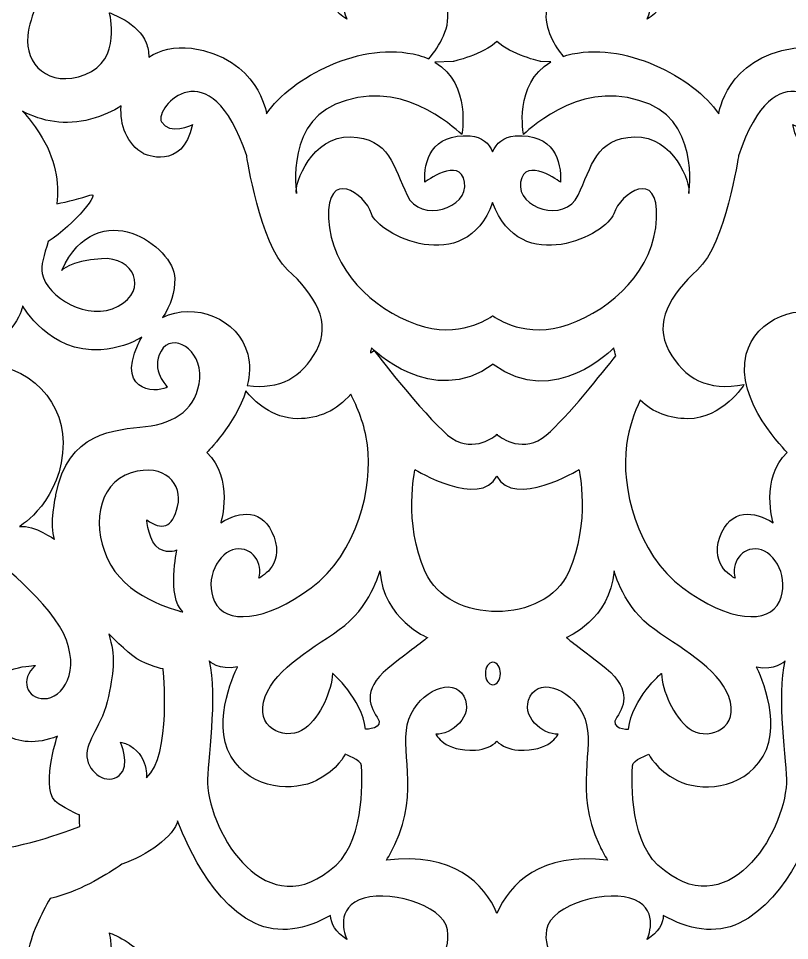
# Model space of a CAD drawing. Header units: centimetres. Extents: x -21.96 to -17.18, y -0.78 to 9.
# Drawn here: x -20.558 to -19.08, y 0.516 to 2.283 of the extents above; entities that cross this region are included whole.
import ezdxf

# ---------------------------------------------------------------- set-up
doc = ezdxf.new("R2010")
doc.units = ezdxf.units.CM
doc.header["$MEASUREMENT"] = 0
doc.layers.add('layer 1', color=7, linetype='Continuous')

msp = doc.modelspace()

# ---------------------------------------------------------------- linework, layer by layer
at = {"layer": 'layer 1', "color": 250}
for points, knots in [([(-21.95627, 9.00077), (-21.95627, 9.00077), (-17.17957, 9.00077), (-17.17957, 9.00077), (-17.17957, 9.00077), (-17.17957, 9.00077), (-17.17957, -0.7761), (-17.17957, -0.7761), (-17.17957, -0.7761), (-17.17957, -0.7761), (-21.95627, -0.7761), (-21.95627, -0.7761), (-21.95627, -0.7761), (-21.95627, -0.7761), (-21.95627, 9.00077), (-21.95627, 9.00077)], [0, 0, 0, 0, 0.2, 0.2, 0.2, 0.2, 0.4, 0.4, 0.4, 0.4, 0.6, 0.6, 0.6, 0.6, 1, 1, 1, 1]), ([(-20.30816, 2.20883), (-20.30842, 2.21919), (-20.31035, 2.22864), (-20.31326, 2.23647), (-20.31326, 2.23647), (-20.32749, 2.27484), (-20.38381, 2.29412), (-20.38381, 2.29412), (-20.38381, 2.29412), (-20.38381, 2.29412), (-20.35865, 2.20331), (-20.43015, 2.1759), (-20.43015, 2.1759), (-20.50163, 2.14847), (-20.54586, 2.19695), (-20.54043, 2.24971), (-20.54043, 2.24971), (-20.53631, 2.28966), (-20.5129, 2.33271), (-20.49764, 2.36002), (-20.49764, 2.36002), (-20.49383, 2.36096), (-20.49006, 2.36194), (-20.48634, 2.36296), (-20.48634, 2.36296), (-20.4347, 2.37721), (-20.38675, 2.4071), (-20.35997, 2.4259), (-20.35997, 2.4259), (-20.31301, 2.44104), (-20.25841, 2.48053), (-20.25309, 2.50926), (-20.25309, 2.50926), (-20.25309, 2.50926), (-20.20155, 2.35859), (-20.1052, 2.31284), (-20.1052, 2.31284), (-20.05912, 2.29093), (-20.00691, 2.30047), (-19.95955, 2.32784), (-19.95955, 2.32784), (-19.95908, 2.31151), (-19.95053, 2.29547), (-19.92849, 2.28172), (-19.92849, 2.28172), (-19.92849, 2.28172), (-19.95394, 2.33588), (-19.90517, 2.35755), (-19.90517, 2.35755), (-19.85638, 2.37921), (-19.74395, 2.35032), (-19.73546, 2.29978), (-19.73546, 2.29978), (-19.72887, 2.26044), (-19.75824, 2.22111), (-19.77159, 2.2056), (-19.77159, 2.2056), (-19.77764, 2.20833), (-19.78422, 2.21071), (-19.7914, 2.21268), (-19.7914, 2.21268), (-19.89945, 2.24228), (-20.03497, 2.1706), (-20.08259, 2.10043), (-20.08259, 2.10043), (-20.08259, 2.10043), (-20.09725, 2.20796), (-20.22663, 2.22602), (-20.22663, 2.22602), (-20.25921, 2.23056), (-20.28667, 2.2232), (-20.30816, 2.20883)], [0, 0, 0, 0, 0.0526316, 0.0526316, 0.0526316, 0.0526316, 0.1052632, 0.1052632, 0.1052632, 0.1052632, 0.1578947, 0.1578947, 0.1578947, 0.1578947, 0.2105263, 0.2105263, 0.2105263, 0.2105263, 0.2631579, 0.2631579, 0.2631579, 0.2631579, 0.3157895, 0.3157895, 0.3157895, 0.3157895, 0.3684211, 0.3684211, 0.3684211, 0.3684211, 0.4210526, 0.4210526, 0.4210526, 0.4210526, 0.4736842, 0.4736842, 0.4736842, 0.4736842, 0.5263158, 0.5263158, 0.5263158, 0.5263158, 0.5789474, 0.5789474, 0.5789474, 0.5789474, 0.6315789, 0.6315789, 0.6315789, 0.6315789, 0.6842105, 0.6842105, 0.6842105, 0.6842105, 0.7368421, 0.7368421, 0.7368421, 0.7368421, 0.7894737, 0.7894737, 0.7894737, 0.7894737, 0.8421053, 0.8421053, 0.8421053, 0.8421053, 0.8947368, 0.8947368, 0.8947368, 0.8947368, 1, 1, 1, 1]), ([(-19.51371, 2.21049), (-19.5281, 2.22837), (-19.55175, 2.26407), (-19.54575, 2.29978), (-19.54575, 2.29978), (-19.53727, 2.35032), (-19.42486, 2.37921), (-19.37607, 2.35755), (-19.37607, 2.35755), (-19.32728, 2.33588), (-19.35274, 2.28172), (-19.35274, 2.28172), (-19.35274, 2.28172), (-19.33069, 2.29547), (-19.32215, 2.31151), (-19.32167, 2.32784), (-19.32167, 2.32784), (-19.27433, 2.30047), (-19.22211, 2.29093), (-19.17603, 2.31284), (-19.17603, 2.31284), (-19.07968, 2.35859), (-19.02815, 2.50926), (-19.02815, 2.50926), (-19.02815, 2.50926), (-19.02283, 2.48053), (-18.96823, 2.44104), (-18.92126, 2.4259), (-18.92126, 2.4259), (-18.89449, 2.4071), (-18.84651, 2.37721), (-18.79489, 2.36296), (-18.79489, 2.36296), (-18.79115, 2.36194), (-18.78741, 2.36096), (-18.78358, 2.36002), (-18.78358, 2.36002), (-18.76835, 2.33271), (-18.7449, 2.28966), (-18.7408, 2.24971), (-18.7408, 2.24971), (-18.73536, 2.19695), (-18.77959, 2.14847), (-18.85109, 2.1759), (-18.85109, 2.1759), (-18.92259, 2.20331), (-18.8974, 2.29412), (-18.8974, 2.29412), (-18.8974, 2.29412), (-18.8974, 2.29412), (-18.95375, 2.27484), (-18.96797, 2.23647), (-18.96797, 2.23647), (-18.97217, 2.22514), (-18.97432, 2.21039), (-18.97237, 2.19443), (-18.97237, 2.19443), (-18.99549, 2.21783), (-19.0291, 2.23191), (-19.07129, 2.22602), (-19.07129, 2.22602), (-19.20067, 2.20796), (-19.21533, 2.10043), (-19.21533, 2.10043), (-19.21533, 2.10043), (-19.26295, 2.1706), (-19.39848, 2.24228), (-19.50652, 2.21268), (-19.50652, 2.21268), (-19.509, 2.212), (-19.51137, 2.21126), (-19.51371, 2.21049)], [0, 0, 0, 0, 0.0526316, 0.0526316, 0.0526316, 0.0526316, 0.1052632, 0.1052632, 0.1052632, 0.1052632, 0.1578947, 0.1578947, 0.1578947, 0.1578947, 0.2105263, 0.2105263, 0.2105263, 0.2105263, 0.2631579, 0.2631579, 0.2631579, 0.2631579, 0.3157895, 0.3157895, 0.3157895, 0.3157895, 0.3684211, 0.3684211, 0.3684211, 0.3684211, 0.4210526, 0.4210526, 0.4210526, 0.4210526, 0.4736842, 0.4736842, 0.4736842, 0.4736842, 0.5263158, 0.5263158, 0.5263158, 0.5263158, 0.5789474, 0.5789474, 0.5789474, 0.5789474, 0.6315789, 0.6315789, 0.6315789, 0.6315789, 0.6842105, 0.6842105, 0.6842105, 0.6842105, 0.7368421, 0.7368421, 0.7368421, 0.7368421, 0.7894737, 0.7894737, 0.7894737, 0.7894737, 0.8421053, 0.8421053, 0.8421053, 0.8421053, 0.8947368, 0.8947368, 0.8947368, 0.8947368, 1, 1, 1, 1]), ([(-20.55029, 2.10569), (-20.51332, 2.08569), (-20.46775, 2.07715), (-20.42, 2.09012), (-20.42, 2.09012), (-20.39592, 2.09665), (-20.37659, 2.10541), (-20.36124, 2.1155), (-20.36124, 2.1155), (-20.36414, 2.07897), (-20.35067, 2.0429), (-20.31783, 2.02381), (-20.31783, 2.02381), (-20.31783, 2.02381), (-20.24361, 1.98953), (-20.22451, 2.07977), (-20.22451, 2.07977), (-20.22451, 2.07977), (-20.26905, 2.05812), (-20.2839, 2.08519), (-20.2839, 2.08519), (-20.29875, 2.11227), (-20.19057, 2.23142), (-20.12058, 2.02021), (-20.12058, 2.02021), (-20.12058, 2.02021), (-20.09512, 1.85053), (-20.0421, 1.80178), (-20.0421, 1.80178), (-19.98906, 1.75304), (-19.95725, 1.70067), (-19.98695, 1.64652), (-19.98695, 1.64652), (-20.01494, 1.59545), (-20.05615, 1.5717), (-20.11943, 1.57974), (-20.11943, 1.57974), (-20.11463, 1.59947), (-20.11351, 1.61996), (-20.11861, 1.63995), (-20.11861, 1.63995), (-20.13588, 1.70783), (-20.22177, 1.74133), (-20.28203, 1.70986), (-20.28203, 1.70986), (-20.26603, 1.73295), (-20.25851, 1.75974), (-20.25851, 1.78504), (-20.25851, 1.78504), (-20.25851, 1.84535), (-20.40576, 1.95057), (-20.47522, 1.80042), (-20.47522, 1.80042), (-20.47522, 1.80042), (-20.46133, 1.81814), (-20.39882, 1.82288), (-20.39882, 1.82288), (-20.3363, 1.82761), (-20.30851, 1.76259), (-20.36687, 1.73185), (-20.36687, 1.73185), (-20.42522, 1.7011), (-20.50301, 1.74839), (-20.51273, 1.79451), (-20.51273, 1.79451), (-20.51589, 1.80953), (-20.50905, 1.83022), (-20.50114, 1.85555), (-20.50114, 1.85555), (-20.45041, 1.88888), (-20.39802, 1.95338), (-20.42103, 1.94465), (-20.42103, 1.94465), (-20.43636, 1.93887), (-20.46478, 1.93218), (-20.48443, 1.92787), (-20.48443, 1.92787), (-20.48022, 1.96799), (-20.4858, 2.01401), (-20.51828, 2.06406), (-20.51828, 2.06406), (-20.52832, 2.07953), (-20.53904, 2.09338), (-20.55029, 2.10569)], [0, 0, 0, 0, 0.0454545, 0.0454545, 0.0454545, 0.0454545, 0.0909091, 0.0909091, 0.0909091, 0.0909091, 0.1363636, 0.1363636, 0.1363636, 0.1363636, 0.1818182, 0.1818182, 0.1818182, 0.1818182, 0.2272727, 0.2272727, 0.2272727, 0.2272727, 0.2727273, 0.2727273, 0.2727273, 0.2727273, 0.3181818, 0.3181818, 0.3181818, 0.3181818, 0.3636364, 0.3636364, 0.3636364, 0.3636364, 0.4090909, 0.4090909, 0.4090909, 0.4090909, 0.4545455, 0.4545455, 0.4545455, 0.4545455, 0.5, 0.5, 0.5, 0.5, 0.5454545, 0.5454545, 0.5454545, 0.5454545, 0.5909091, 0.5909091, 0.5909091, 0.5909091, 0.6363636, 0.6363636, 0.6363636, 0.6363636, 0.6818182, 0.6818182, 0.6818182, 0.6818182, 0.7272727, 0.7272727, 0.7272727, 0.7272727, 0.7727273, 0.7727273, 0.7727273, 0.7727273, 0.8181818, 0.8181818, 0.8181818, 0.8181818, 0.8636364, 0.8636364, 0.8636364, 0.8636364, 0.9090909, 0.9090909, 0.9090909, 0.9090909, 1, 1, 1, 1]), ([(-19.75952, 2.19932), (-19.75952, 2.19932), (-19.72487, 2.2005), (-19.72487, 2.2005), (-19.72487, 2.2005), (-19.72487, 2.2005), (-19.667, 2.2144), (-19.64062, 2.23902), (-19.64062, 2.23902), (-19.61422, 2.2144), (-19.55637, 2.2005), (-19.55637, 2.2005), (-19.55637, 2.2005), (-19.55637, 2.2005), (-19.53752, 2.19986), (-19.53752, 2.19986), (-19.53752, 2.19986), (-19.60938, 2.15767), (-19.58959, 2.06074), (-19.58959, 2.06074), (-19.58959, 2.06074), (-19.58959, 2.06074), (-19.48709, 2.16548), (-19.36833, 2.12577), (-19.36833, 2.12577), (-19.24954, 2.09589), (-19.27277, 1.94876), (-19.27279, 1.94801), (-19.27279, 1.94801), (-19.26856, 1.96785), (-19.3025, 2.05812), (-19.37674, 2.05632), (-19.37674, 2.05632), (-19.45097, 2.05452), (-19.45946, 1.99855), (-19.48492, 1.9444), (-19.48492, 1.9444), (-19.51036, 1.89023), (-19.60369, 1.9191), (-19.59521, 1.96967), (-19.59521, 1.96967), (-19.58672, 2.02021), (-19.51885, 1.96967), (-19.51885, 1.96967), (-19.51885, 1.96967), (-19.51671, 2.00939), (-19.53157, 2.06355), (-19.60582, 2.05812), (-19.60582, 2.05812), (-19.62883, 2.05644), (-19.6419, 2.04402), (-19.64896, 2.02768), (-19.64896, 2.02768), (-19.65605, 2.04402), (-19.66909, 2.05644), (-19.69211, 2.05812), (-19.69211, 2.05812), (-19.76634, 2.06355), (-19.78121, 2.00939), (-19.77908, 1.96967), (-19.77908, 1.96967), (-19.77908, 1.96967), (-19.7112, 2.02021), (-19.70271, 1.96967), (-19.70271, 1.96967), (-19.69422, 1.9191), (-19.78756, 1.89023), (-19.81303, 1.9444), (-19.81303, 1.9444), (-19.83846, 1.99855), (-19.84695, 2.05452), (-19.9212, 2.05632), (-19.9212, 2.05632), (-19.99544, 2.05812), (-20.02938, 1.96785), (-20.02513, 1.94801), (-20.02513, 1.94801), (-20.02516, 1.94876), (-20.04838, 2.09589), (-19.92961, 2.12577), (-19.92961, 2.12577), (-19.81082, 2.16548), (-19.70837, 2.06074), (-19.70837, 2.06074), (-19.70837, 2.06074), (-19.70837, 2.06074), (-19.68872, 2.15685), (-19.75952, 2.19932)], [0, 0, 0, 0, 0.0434783, 0.0434783, 0.0434783, 0.0434783, 0.0869565, 0.0869565, 0.0869565, 0.0869565, 0.1304348, 0.1304348, 0.1304348, 0.1304348, 0.173913, 0.173913, 0.173913, 0.173913, 0.2173913, 0.2173913, 0.2173913, 0.2173913, 0.2608696, 0.2608696, 0.2608696, 0.2608696, 0.3043478, 0.3043478, 0.3043478, 0.3043478, 0.3478261, 0.3478261, 0.3478261, 0.3478261, 0.3913043, 0.3913043, 0.3913043, 0.3913043, 0.4347826, 0.4347826, 0.4347826, 0.4347826, 0.4782609, 0.4782609, 0.4782609, 0.4782609, 0.5217391, 0.5217391, 0.5217391, 0.5217391, 0.5652174, 0.5652174, 0.5652174, 0.5652174, 0.6086957, 0.6086957, 0.6086957, 0.6086957, 0.6521739, 0.6521739, 0.6521739, 0.6521739, 0.6956522, 0.6956522, 0.6956522, 0.6956522, 0.7391304, 0.7391304, 0.7391304, 0.7391304, 0.7826087, 0.7826087, 0.7826087, 0.7826087, 0.826087, 0.826087, 0.826087, 0.826087, 0.8695652, 0.8695652, 0.8695652, 0.8695652, 0.9130435, 0.9130435, 0.9130435, 0.9130435, 1, 1, 1, 1]), ([(-18.93875, 2.13021), (-18.92142, 2.11394), (-18.8964, 2.09966), (-18.86123, 2.09012), (-18.86123, 2.09012), (-18.81347, 2.07715), (-18.76791, 2.08569), (-18.73094, 2.10569), (-18.73094, 2.10569), (-18.74218, 2.09338), (-18.75291, 2.07953), (-18.76295, 2.06406), (-18.76295, 2.06406), (-18.79544, 2.01401), (-18.80103, 1.96799), (-18.7968, 1.92787), (-18.7968, 1.92787), (-18.81645, 1.93218), (-18.84487, 1.93887), (-18.8602, 1.94465), (-18.8602, 1.94465), (-18.88321, 1.95338), (-18.83082, 1.88888), (-18.78009, 1.85555), (-18.78009, 1.85555), (-18.77218, 1.83022), (-18.76533, 1.80953), (-18.76848, 1.79451), (-18.76848, 1.79451), (-18.77823, 1.74839), (-18.85602, 1.7011), (-18.91438, 1.73185), (-18.91438, 1.73185), (-18.9727, 1.76259), (-18.94493, 1.82761), (-18.88242, 1.82288), (-18.88242, 1.82288), (-18.8199, 1.81814), (-18.80603, 1.80042), (-18.80603, 1.80042), (-18.80603, 1.80042), (-18.87547, 1.95057), (-19.02273, 1.84535), (-19.02273, 1.78504), (-19.02273, 1.78504), (-19.02273, 1.75974), (-19.01521, 1.73295), (-18.99918, 1.70986), (-18.99918, 1.70986), (-19.05947, 1.74133), (-19.14533, 1.70783), (-19.16263, 1.63995), (-19.16263, 1.63995), (-19.18539, 1.55056), (-19.08416, 1.45171), (-19.08416, 1.45171), (-19.08416, 1.45171), (-19.13659, 1.40136), (-19.11105, 1.31668), (-19.11105, 1.31668), (-19.11105, 1.31668), (-19.14734, 1.33957), (-19.19304, 1.34529), (-19.21321, 1.28924), (-19.21321, 1.28924), (-19.23338, 1.23316), (-19.18364, 1.21028), (-19.18364, 1.21028), (-19.18364, 1.21028), (-19.19304, 1.23889), (-19.17155, 1.27093), (-19.13928, 1.26636), (-19.13928, 1.26636), (-19.10701, 1.26178), (-19.07878, 1.20914), (-19.09895, 1.16565), (-19.09895, 1.16565), (-19.11912, 1.1222), (-19.19575, 1.12562), (-19.28448, 1.19198), (-19.28448, 1.19198), (-19.3732, 1.25834), (-19.40317, 1.38505), (-19.39217, 1.46608), (-19.39217, 1.46608), (-19.38767, 1.49935), (-19.37701, 1.52866), (-19.36597, 1.55169), (-19.36597, 1.55169), (-19.34105, 1.52773), (-19.30971, 1.51615), (-19.27495, 1.51615), (-19.27495, 1.51615), (-19.20774, 1.51615), (-19.16674, 1.58154), (-19.16674, 1.58154), (-19.16674, 1.58154), (-19.23674, 1.56889), (-19.28127, 1.59238), (-19.31097, 1.64652), (-19.31097, 1.64652), (-19.34067, 1.70067), (-19.30885, 1.75304), (-19.25583, 1.80178), (-19.25583, 1.80178), (-19.2028, 1.85053), (-19.17735, 2.02021), (-19.17735, 2.02021), (-19.17735, 2.02021), (-19.10736, 2.23142), (-18.99918, 2.11227), (-19.01403, 2.08519), (-19.01403, 2.08519), (-19.02888, 2.05812), (-19.0734, 2.07977), (-19.0734, 2.07977), (-19.0734, 2.07977), (-19.05433, 1.98953), (-18.98008, 2.02381), (-18.98008, 2.02381), (-18.98008, 2.02381), (-18.94284, 2.04546), (-18.93053, 2.08897), (-18.93875, 2.13021)], [0, 0, 0, 0, 0.03125, 0.03125, 0.03125, 0.03125, 0.0625, 0.0625, 0.0625, 0.0625, 0.09375, 0.09375, 0.09375, 0.09375, 0.125, 0.125, 0.125, 0.125, 0.15625, 0.15625, 0.15625, 0.15625, 0.1875, 0.1875, 0.1875, 0.1875, 0.21875, 0.21875, 0.21875, 0.21875, 0.25, 0.25, 0.25, 0.25, 0.28125, 0.28125, 0.28125, 0.28125, 0.3125, 0.3125, 0.3125, 0.3125, 0.34375, 0.34375, 0.34375, 0.34375, 0.375, 0.375, 0.375, 0.375, 0.40625, 0.40625, 0.40625, 0.40625, 0.4375, 0.4375, 0.4375, 0.4375, 0.46875, 0.46875, 0.46875, 0.46875, 0.5, 0.5, 0.5, 0.5, 0.53125, 0.53125, 0.53125, 0.53125, 0.5625, 0.5625, 0.5625, 0.5625, 0.59375, 0.59375, 0.59375, 0.59375, 0.625, 0.625, 0.625, 0.625, 0.65625, 0.65625, 0.65625, 0.65625, 0.6875, 0.6875, 0.6875, 0.6875, 0.71875, 0.71875, 0.71875, 0.71875, 0.75, 0.75, 0.75, 0.75, 0.78125, 0.78125, 0.78125, 0.78125, 0.8125, 0.8125, 0.8125, 0.8125, 0.84375, 0.84375, 0.84375, 0.84375, 0.875, 0.875, 0.875, 0.875, 0.90625, 0.90625, 0.90625, 0.90625, 0.9375, 0.9375, 0.9375, 0.9375, 1, 1, 1, 1]), ([(-19.64868, 1.71339), (-19.64868, 1.71339), (-19.64923, 1.7134), (-19.64923, 1.7134), (-19.64923, 1.7134), (-19.65527, 1.70893), (-19.71373, 1.66793), (-19.79445, 1.69664), (-19.79445, 1.69664), (-19.87972, 1.72699), (-19.9588, 1.80221), (-19.96344, 1.89986), (-19.96344, 1.89986), (-19.96809, 1.99752), (-19.89367, 1.94869), (-19.88128, 1.9091), (-19.88128, 1.9091), (-19.869, 1.86997), (-19.7022, 1.78444), (-19.64896, 1.93038), (-19.64896, 1.93038), (-19.59573, 1.78444), (-19.42891, 1.86997), (-19.41666, 1.9091), (-19.41666, 1.9091), (-19.40425, 1.94869), (-19.32984, 1.99752), (-19.33448, 1.89986), (-19.33448, 1.89986), (-19.33913, 1.80221), (-19.41821, 1.72699), (-19.50347, 1.69664), (-19.50347, 1.69664), (-19.58411, 1.66795), (-19.64254, 1.70883), (-19.64868, 1.71339)], [0, 0, 0, 0, 0.1, 0.1, 0.1, 0.1, 0.2, 0.2, 0.2, 0.2, 0.3, 0.3, 0.3, 0.3, 0.4, 0.4, 0.4, 0.4, 0.5, 0.5, 0.5, 0.5, 0.6, 0.6, 0.6, 0.6, 0.7, 0.7, 0.7, 0.7, 0.8, 0.8, 0.8, 0.8, 1, 1, 1, 1]), ([(-20.32169, 1.67246), (-20.32424, 1.66835), (-20.32658, 1.66397), (-20.32867, 1.65932), (-20.32867, 1.65932), (-20.3742, 1.5595), (-20.28142, 1.56695), (-20.27266, 1.57737), (-20.27266, 1.57737), (-20.27266, 1.57737), (-20.30605, 1.60862), (-20.28484, 1.64561), (-20.28484, 1.64561), (-20.26363, 1.68263), (-20.20636, 1.65013), (-20.21061, 1.59327), (-20.21061, 1.59327), (-20.21484, 1.53641), (-20.25727, 1.50752), (-20.31454, 1.50121), (-20.31454, 1.50121), (-20.3718, 1.49489), (-20.46523, 1.49095), (-20.48623, 1.37027), (-20.48623, 1.37027), (-20.48623, 1.37027), (-20.49954, 1.31098), (-20.48881, 1.28467), (-20.48881, 1.28467), (-20.48881, 1.28467), (-20.52644, 1.31212), (-20.55602, 1.30983), (-20.55602, 1.30983), (-20.55602, 1.30983), (-20.47266, 1.35978), (-20.47266, 1.47041), (-20.47266, 1.47041), (-20.47266, 1.56101), (-20.55297, 1.63456), (-20.66073, 1.61952), (-20.66073, 1.61952), (-20.55856, 1.67252), (-20.55016, 1.7326), (-20.55016, 1.7326), (-20.55016, 1.7326), (-20.55016, 1.7326), (-20.49888, 1.64066), (-20.4, 1.64846), (-20.4, 1.64846), (-20.36825, 1.65095), (-20.3423, 1.65971), (-20.32169, 1.67246)], [0, 0, 0, 0, 0.0714286, 0.0714286, 0.0714286, 0.0714286, 0.1428571, 0.1428571, 0.1428571, 0.1428571, 0.2142857, 0.2142857, 0.2142857, 0.2142857, 0.2857143, 0.2857143, 0.2857143, 0.2857143, 0.3571429, 0.3571429, 0.3571429, 0.3571429, 0.4285714, 0.4285714, 0.4285714, 0.4285714, 0.5, 0.5, 0.5, 0.5, 0.5714286, 0.5714286, 0.5714286, 0.5714286, 0.6428571, 0.6428571, 0.6428571, 0.6428571, 0.7142857, 0.7142857, 0.7142857, 0.7142857, 0.7857143, 0.7857143, 0.7857143, 0.7857143, 0.8571429, 0.8571429, 0.8571429, 0.8571429, 1, 1, 1, 1]), ([(-19.88342, 1.64267), (-19.88264, 1.64566), (-19.88194, 1.64868), (-19.88128, 1.65177), (-19.88128, 1.65177), (-19.88128, 1.65177), (-19.7654, 1.53419), (-19.64769, 1.62078), (-19.64769, 1.62078), (-19.64769, 1.62078), (-19.64768, 1.6201), (-19.64768, 1.6201), (-19.64768, 1.6201), (-19.52984, 1.53302), (-19.41666, 1.65177), (-19.41666, 1.65177), (-19.41666, 1.65177), (-19.41552, 1.64658), (-19.41428, 1.64156), (-19.41295, 1.63668), (-19.41295, 1.63668), (-19.43647, 1.60659), (-19.50676, 1.51819), (-19.54601, 1.48479), (-19.54601, 1.48479), (-19.58906, 1.44815), (-19.63212, 1.47905), (-19.63996, 1.4853), (-19.63996, 1.4853), (-19.63996, 1.4853), (-19.63999, 1.48635), (-19.63999, 1.48635), (-19.63999, 1.48635), (-19.63999, 1.48635), (-19.64022, 1.48615), (-19.64062, 1.48582), (-19.64062, 1.48582), (-19.64102, 1.48615), (-19.64124, 1.48635), (-19.64124, 1.48635), (-19.64124, 1.48635), (-19.64124, 1.48635), (-19.64125, 1.4853), (-19.64125, 1.4853), (-19.64125, 1.4853), (-19.6491, 1.47905), (-19.69216, 1.44814), (-19.73523, 1.48479), (-19.73523, 1.48479), (-19.78283, 1.52533), (-19.87623, 1.64688), (-19.87623, 1.64688), (-19.87623, 1.64688), (-19.87623, 1.64688), (-19.88342, 1.64267), (-19.88342, 1.64267)], [0, 0, 0, 0, 0.0666667, 0.0666667, 0.0666667, 0.0666667, 0.1333333, 0.1333333, 0.1333333, 0.1333333, 0.2, 0.2, 0.2, 0.2, 0.2666667, 0.2666667, 0.2666667, 0.2666667, 0.3333333, 0.3333333, 0.3333333, 0.3333333, 0.4, 0.4, 0.4, 0.4, 0.4666667, 0.4666667, 0.4666667, 0.4666667, 0.5333333, 0.5333333, 0.5333333, 0.5333333, 0.6, 0.6, 0.6, 0.6, 0.6666667, 0.6666667, 0.6666667, 0.6666667, 0.7333333, 0.7333333, 0.7333333, 0.7333333, 0.8, 0.8, 0.8, 0.8, 0.8666667, 0.8666667, 0.8666667, 0.8666667, 1, 1, 1, 1]), ([(-20.12226, 1.56952), (-20.10676, 1.55064), (-20.0718, 1.51615), (-20.02298, 1.51615), (-20.02298, 1.51615), (-19.98296, 1.51615), (-19.94752, 1.5315), (-19.92115, 1.56336), (-19.92115, 1.56336), (-19.90822, 1.53898), (-19.89436, 1.50526), (-19.88905, 1.46608), (-19.88905, 1.46608), (-19.87806, 1.38505), (-19.90803, 1.25834), (-19.99677, 1.19198), (-19.99677, 1.19198), (-20.08549, 1.12562), (-20.16212, 1.1222), (-20.1823, 1.16565), (-20.1823, 1.16565), (-20.20245, 1.20914), (-20.17422, 1.26178), (-20.14196, 1.26636), (-20.14196, 1.26636), (-20.10969, 1.27093), (-20.08817, 1.23889), (-20.09759, 1.21028), (-20.09759, 1.21028), (-20.09759, 1.21028), (-20.04785, 1.23316), (-20.06803, 1.28924), (-20.06803, 1.28924), (-20.08817, 1.34529), (-20.13388, 1.33957), (-20.17018, 1.31668), (-20.17018, 1.31668), (-20.17018, 1.31668), (-20.14465, 1.40136), (-20.19708, 1.45171), (-20.19708, 1.45171), (-20.19708, 1.45171), (-20.14203, 1.50547), (-20.12226, 1.56952)], [0, 0, 0, 0, 0.0833333, 0.0833333, 0.0833333, 0.0833333, 0.1666667, 0.1666667, 0.1666667, 0.1666667, 0.25, 0.25, 0.25, 0.25, 0.3333333, 0.3333333, 0.3333333, 0.3333333, 0.4166667, 0.4166667, 0.4166667, 0.4166667, 0.5, 0.5, 0.5, 0.5, 0.5833333, 0.5833333, 0.5833333, 0.5833333, 0.6666667, 0.6666667, 0.6666667, 0.6666667, 0.75, 0.75, 0.75, 0.75, 0.8333333, 0.8333333, 0.8333333, 0.8333333, 1, 1, 1, 1]), ([(-20.25422, 1.26467), (-20.25422, 1.26467), (-20.27434, 1.17582), (-20.24288, 1.14584), (-20.24288, 1.14584), (-20.24288, 1.14584), (-20.34225, 1.16726), (-20.38124, 1.23577), (-20.38124, 1.23577), (-20.42025, 1.30428), (-20.40765, 1.39206), (-20.34225, 1.41241), (-20.34225, 1.41241), (-20.27686, 1.43273), (-20.24288, 1.38992), (-20.25295, 1.34817), (-20.25295, 1.34817), (-20.26302, 1.30641), (-20.28315, 1.30108), (-20.31209, 1.32248), (-20.31209, 1.32248), (-20.31209, 1.32248), (-20.3083, 1.27753), (-20.28818, 1.26681), (-20.28818, 1.26681), (-20.26805, 1.25611), (-20.25422, 1.26467), (-20.25422, 1.26467)], [0, 0, 0, 0, 0.125, 0.125, 0.125, 0.125, 0.25, 0.25, 0.25, 0.25, 0.375, 0.375, 0.375, 0.375, 0.5, 0.5, 0.5, 0.5, 0.625, 0.625, 0.625, 0.625, 0.75, 0.75, 0.75, 0.75, 1, 1, 1, 1]), ([(-19.50314, 1.22249), (-19.46058, 1.31785), (-19.48344, 1.41853), (-19.48344, 1.41853), (-19.48344, 1.41853), (-19.48344, 1.41853), (-19.60849, 1.34314), (-19.64062, 1.40629), (-19.64062, 1.40629), (-19.67274, 1.34314), (-19.79779, 1.41853), (-19.79779, 1.41853), (-19.79779, 1.41853), (-19.79779, 1.41853), (-19.82065, 1.31785), (-19.77808, 1.22249), (-19.77808, 1.22249), (-19.73275, 1.12096), (-19.5483, 1.12137), (-19.50314, 1.22249)], [0, 0, 0, 0, 0.1666667, 0.1666667, 0.1666667, 0.1666667, 0.3333333, 0.3333333, 0.3333333, 0.3333333, 0.5, 0.5, 0.5, 0.5, 0.6666667, 0.6666667, 0.6666667, 0.6666667, 1, 1, 1, 1]), ([(-21.00652, 1.09387), (-20.99208, 1.09584), (-20.97654, 1.09913), (-20.9599, 1.10386), (-20.9599, 1.10386), (-20.82804, 1.14126), (-20.82669, 1.23076), (-20.82669, 1.2962), (-20.82669, 1.2962), (-20.82669, 1.2962), (-20.74245, 1.2167), (-20.62707, 1.26502), (-20.62707, 1.26502), (-20.62707, 1.26502), (-20.50761, 1.17779), (-20.47213, 1.10501), (-20.47213, 1.10501), (-20.43663, 1.03226), (-20.47444, 0.97964), (-20.50868, 0.97964), (-20.50868, 0.97964), (-20.5429, 0.97964), (-20.55599, 1.0165), (-20.52579, 1.04303), (-20.52579, 1.04303), (-20.52579, 1.04303), (-20.60254, 1.04228), (-20.61906, 0.99712), (-20.61906, 0.99712), (-20.66408, 1.03834), (-20.74058, 1.06177), (-20.79087, 1.04546), (-20.79087, 1.04546), (-20.86439, 1.0216), (-20.9169, 0.9218), (-20.9169, 0.9218), (-20.9169, 0.9218), (-20.90613, 1.00792), (-20.95147, 1.07368), (-21.00652, 1.09387)], [0, 0, 0, 0, 0.0909091, 0.0909091, 0.0909091, 0.0909091, 0.1818182, 0.1818182, 0.1818182, 0.1818182, 0.2727273, 0.2727273, 0.2727273, 0.2727273, 0.3636364, 0.3636364, 0.3636364, 0.3636364, 0.4545455, 0.4545455, 0.4545455, 0.4545455, 0.5454545, 0.5454545, 0.5454545, 0.5454545, 0.6363636, 0.6363636, 0.6363636, 0.6363636, 0.7272727, 0.7272727, 0.7272727, 0.7272727, 0.8181818, 0.8181818, 0.8181818, 0.8181818, 1, 1, 1, 1]), ([(-19.77368, 1.0967), (-19.77368, 1.0967), (-19.85791, 1.13098), (-19.86524, 1.2245), (-19.86524, 1.2245), (-19.86524, 1.2245), (-19.88329, 1.15309), (-19.94299, 1.11189), (-19.94299, 1.11189), (-20.00268, 1.0707), (-20.07527, 1.02951), (-20.08817, 0.97322), (-20.08817, 0.97322), (-20.10108, 0.91693), (-20.03978, 0.89907), (-20.00914, 0.92243), (-20.00914, 0.92243), (-19.97848, 0.94575), (-19.95752, 0.99518), (-19.95589, 1.02812), (-19.95589, 1.02812), (-19.95589, 1.02812), (-19.89943, 0.98009), (-19.89296, 0.92104), (-19.89296, 0.92104), (-19.89296, 0.92104), (-19.85426, 0.92104), (-19.87039, 0.94438), (-19.87039, 0.94438), (-19.88652, 0.96773), (-19.89943, 1.00067), (-19.83973, 1.04598), (-19.83973, 1.04598), (-19.78005, 1.0913), (-19.77368, 1.0967), (-19.77368, 1.0967)], [0, 0, 0, 0, 0.1, 0.1, 0.1, 0.1, 0.2, 0.2, 0.2, 0.2, 0.3, 0.3, 0.3, 0.3, 0.4, 0.4, 0.4, 0.4, 0.5, 0.5, 0.5, 0.5, 0.6, 0.6, 0.6, 0.6, 0.7, 0.7, 0.7, 0.7, 0.8, 0.8, 0.8, 0.8, 1, 1, 1, 1]), ([(-19.50755, 1.0967), (-19.50755, 1.0967), (-19.4233, 1.13098), (-19.41599, 1.2245), (-19.41599, 1.2245), (-19.41599, 1.2245), (-19.39792, 1.15309), (-19.33823, 1.11189), (-19.33823, 1.11189), (-19.27855, 1.0707), (-19.20594, 1.02951), (-19.19304, 0.97322), (-19.19304, 0.97322), (-19.18014, 0.91693), (-19.24144, 0.89907), (-19.2721, 0.92243), (-19.2721, 0.92243), (-19.30274, 0.94575), (-19.32372, 0.99518), (-19.32534, 1.02812), (-19.32534, 1.02812), (-19.32534, 1.02812), (-19.38181, 0.98009), (-19.38826, 0.92104), (-19.38826, 0.92104), (-19.38826, 0.92104), (-19.42698, 0.92104), (-19.41083, 0.94438), (-19.41083, 0.94438), (-19.39471, 0.96773), (-19.38181, 1.00067), (-19.44148, 1.04598), (-19.44148, 1.04598), (-19.50117, 1.0913), (-19.50755, 1.0967), (-19.50755, 1.0967)], [0, 0, 0, 0, 0.1, 0.1, 0.1, 0.1, 0.2, 0.2, 0.2, 0.2, 0.3, 0.3, 0.3, 0.3, 0.4, 0.4, 0.4, 0.4, 0.5, 0.5, 0.5, 0.5, 0.6, 0.6, 0.6, 0.6, 0.7, 0.7, 0.7, 0.7, 0.8, 0.8, 0.8, 0.8, 1, 1, 1, 1]), ([(-20.2807, 1.03649), (-20.2807, 1.03649), (-20.26393, 0.87074), (-20.31262, 0.82787), (-20.31262, 0.82787), (-20.31262, 0.82787), (-20.30805, 0.88244), (-20.36283, 0.89653), (-20.36283, 0.89653), (-20.36283, 0.89653), (-20.34214, 0.85165), (-20.36489, 0.83229), (-20.36489, 0.83229), (-20.38762, 0.81295), (-20.42381, 0.83668), (-20.42691, 0.86836), (-20.42691, 0.86836), (-20.43002, 0.90002), (-20.39694, 0.92731), (-20.38557, 0.98362), (-20.38557, 0.98362), (-20.37418, 1.03992), (-20.37244, 1.05808), (-20.38501, 1.10412), (-20.38501, 1.10412), (-20.38501, 1.10412), (-20.35105, 1.06879), (-20.33094, 1.05594), (-20.33094, 1.05594), (-20.31081, 1.04309), (-20.2807, 1.03649), (-20.2807, 1.03649)], [0, 0, 0, 0, 0.1111111, 0.1111111, 0.1111111, 0.1111111, 0.2222222, 0.2222222, 0.2222222, 0.2222222, 0.3333333, 0.3333333, 0.3333333, 0.3333333, 0.4444444, 0.4444444, 0.4444444, 0.4444444, 0.5555556, 0.5555556, 0.5555556, 0.5555556, 0.6666667, 0.6666667, 0.6666667, 0.6666667, 0.7777778, 0.7777778, 0.7777778, 0.7777778, 1, 1, 1, 1]), ([(-19.90037, 0.85114), (-19.90033, 0.83993), (-19.89037, 0.71475), (-19.94928, 0.66064), (-19.94928, 0.66064), (-20.08165, 0.53904), (-20.19145, 0.72073), (-20.19553, 0.81787), (-20.19553, 0.81787), (-20.19694, 0.85219), (-20.17537, 0.987), (-20.19264, 1.05195), (-20.19264, 1.05195), (-20.19264, 1.05195), (-20.17392, 1.03234), (-20.13791, 1.04092), (-20.13791, 1.04092), (-20.13791, 1.04092), (-20.19122, 0.93675), (-20.15089, 0.86934), (-20.15089, 0.86934), (-20.11056, 0.80194), (-20.0285, 0.80194), (-19.98674, 0.82277), (-19.98674, 0.82277), (-19.94496, 0.8436), (-19.93201, 0.87302), (-19.93201, 0.87302), (-19.93201, 0.87302), (-19.93201, 0.87302), (-19.90039, 0.86236), (-19.90037, 0.85114)], [0, 0, 0, 0, 0.1111111, 0.1111111, 0.1111111, 0.1111111, 0.2222222, 0.2222222, 0.2222222, 0.2222222, 0.3333333, 0.3333333, 0.3333333, 0.3333333, 0.4444444, 0.4444444, 0.4444444, 0.4444444, 0.5555556, 0.5555556, 0.5555556, 0.5555556, 0.6666667, 0.6666667, 0.6666667, 0.6666667, 0.7777778, 0.7777778, 0.7777778, 0.7777778, 1, 1, 1, 1]), ([(-19.6485, 1.04954), (-19.64057, 1.04954), (-19.6341, 1.03983), (-19.6341, 1.0279), (-19.6341, 1.0279), (-19.6341, 1.016), (-19.64057, 1.0063), (-19.6485, 1.0063), (-19.6485, 1.0063), (-19.65643, 1.0063), (-19.66288, 1.016), (-19.66288, 1.0279), (-19.66288, 1.0279), (-19.66288, 1.03983), (-19.65643, 1.04954), (-19.6485, 1.04954)], [0, 0, 0, 0, 0.2, 0.2, 0.2, 0.2, 0.4, 0.4, 0.4, 0.4, 0.6, 0.6, 0.6, 0.6, 1, 1, 1, 1]), ([(-19.38087, 0.85114), (-19.38089, 0.83993), (-19.39085, 0.71475), (-19.33195, 0.66064), (-19.33195, 0.66064), (-19.19958, 0.53904), (-19.08978, 0.72073), (-19.0857, 0.81787), (-19.0857, 0.81787), (-19.08426, 0.85219), (-19.10585, 0.987), (-19.08858, 1.05195), (-19.08858, 1.05195), (-19.08858, 1.05195), (-19.10728, 1.03234), (-19.1433, 1.04092), (-19.1433, 1.04092), (-19.1433, 1.04092), (-19.09002, 0.93675), (-19.13035, 0.86934), (-19.13035, 0.86934), (-19.17065, 0.80194), (-19.25274, 0.80194), (-19.2945, 0.82277), (-19.2945, 0.82277), (-19.33627, 0.8436), (-19.34923, 0.87302), (-19.34923, 0.87302), (-19.34923, 0.87302), (-19.34923, 0.87302), (-19.38084, 0.86236), (-19.38087, 0.85114)], [0, 0, 0, 0, 0.1111111, 0.1111111, 0.1111111, 0.1111111, 0.2222222, 0.2222222, 0.2222222, 0.2222222, 0.3333333, 0.3333333, 0.3333333, 0.3333333, 0.4444444, 0.4444444, 0.4444444, 0.4444444, 0.5555556, 0.5555556, 0.5555556, 0.5555556, 0.6666667, 0.6666667, 0.6666667, 0.6666667, 0.7777778, 0.7777778, 0.7777778, 0.7777778, 1, 1, 1, 1]), ([(-19.64061, 0.56799), (-19.61672, 0.62453), (-19.55675, 0.68675), (-19.42855, 0.66994), (-19.42855, 0.66994), (-19.43462, 0.67976), (-19.44011, 0.6898), (-19.44489, 0.69999), (-19.44489, 0.69999), (-19.49419, 0.80487), (-19.45161, 0.88497), (-19.47178, 0.94027), (-19.47178, 0.94027), (-19.49196, 0.99556), (-19.55693, 1.02226), (-19.57708, 0.98413), (-19.57708, 0.98413), (-19.59725, 0.94598), (-19.55245, 0.90975), (-19.52332, 0.91166), (-19.52332, 0.91166), (-19.52332, 0.91166), (-19.539, 0.87733), (-19.59949, 0.88116), (-19.59949, 0.88116), (-19.61787, 0.88232), (-19.63127, 0.88858), (-19.64062, 0.89791), (-19.64062, 0.89791), (-19.64995, 0.88858), (-19.66336, 0.88232), (-19.68173, 0.88116), (-19.68173, 0.88116), (-19.74223, 0.87733), (-19.7579, 0.91166), (-19.7579, 0.91166), (-19.7579, 0.91166), (-19.72877, 0.90975), (-19.68397, 0.94598), (-19.70414, 0.98413), (-19.70414, 0.98413), (-19.72429, 1.02226), (-19.78929, 0.99556), (-19.80944, 0.94027), (-19.80944, 0.94027), (-19.82962, 0.88497), (-19.78703, 0.80487), (-19.83632, 0.69999), (-19.83632, 0.69999), (-19.84112, 0.6898), (-19.8466, 0.67976), (-19.85268, 0.66994), (-19.85268, 0.66994), (-19.72447, 0.68675), (-19.6645, 0.62453), (-19.64061, 0.56799)], [0, 0, 0, 0, 0.0666667, 0.0666667, 0.0666667, 0.0666667, 0.1333333, 0.1333333, 0.1333333, 0.1333333, 0.2, 0.2, 0.2, 0.2, 0.2666667, 0.2666667, 0.2666667, 0.2666667, 0.3333333, 0.3333333, 0.3333333, 0.3333333, 0.4, 0.4, 0.4, 0.4, 0.4666667, 0.4666667, 0.4666667, 0.4666667, 0.5333333, 0.5333333, 0.5333333, 0.5333333, 0.6, 0.6, 0.6, 0.6, 0.6666667, 0.6666667, 0.6666667, 0.6666667, 0.7333333, 0.7333333, 0.7333333, 0.7333333, 0.8, 0.8, 0.8, 0.8, 0.8666667, 0.8666667, 0.8666667, 0.8666667, 1, 1, 1, 1]), ([(-20.58327, 0.91082), (-20.55865, 0.89555), (-20.52393, 0.89086), (-20.48349, 0.90766), (-20.48349, 0.90766), (-20.48349, 0.90766), (-20.51971, 0.80105), (-20.48162, 0.77817), (-20.48162, 0.77817), (-20.44354, 0.7553), (-20.44129, 0.7572), (-20.44129, 0.7572), (-20.44129, 0.7572), (-20.44129, 0.7572), (-20.44148, 0.74784), (-20.44038, 0.73481), (-20.44038, 0.73481), (-20.48643, 0.71707), (-20.57418, 0.6875), (-20.65281, 0.68511), (-20.65281, 0.68511), (-20.76574, 0.68169), (-20.92437, 0.73546), (-20.89211, 0.84759), (-20.89211, 0.84759), (-20.85984, 0.95973), (-20.70927, 0.95628), (-20.67568, 0.92653), (-20.67568, 0.92653), (-20.64207, 0.89679), (-20.66482, 0.82644), (-20.66482, 0.82644), (-20.66482, 0.82644), (-20.66482, 0.82644), (-20.59249, 0.84859), (-20.58327, 0.91082)], [0, 0, 0, 0, 0.1, 0.1, 0.1, 0.1, 0.2, 0.2, 0.2, 0.2, 0.3, 0.3, 0.3, 0.3, 0.4, 0.4, 0.4, 0.4, 0.5, 0.5, 0.5, 0.5, 0.6, 0.6, 0.6, 0.6, 0.7, 0.7, 0.7, 0.7, 0.8, 0.8, 0.8, 0.8, 1, 1, 1, 1]), ([(-20.30827, 0.43765), (-20.30756, 0.45101), (-20.30965, 0.46326), (-20.31326, 0.47298), (-20.31326, 0.47298), (-20.32749, 0.51135), (-20.38381, 0.53063), (-20.38381, 0.53063), (-20.38381, 0.53063), (-20.38381, 0.53063), (-20.35865, 0.43981), (-20.43015, 0.41241), (-20.43015, 0.41241), (-20.50163, 0.38498), (-20.54586, 0.43346), (-20.54043, 0.48622), (-20.54043, 0.48622), (-20.53631, 0.52617), (-20.5129, 0.56922), (-20.49764, 0.59653), (-20.49764, 0.59653), (-20.49383, 0.59747), (-20.49006, 0.59845), (-20.48634, 0.59947), (-20.48634, 0.59947), (-20.4347, 0.61372), (-20.38675, 0.64361), (-20.35997, 0.66241), (-20.35997, 0.66241), (-20.31301, 0.67755), (-20.25841, 0.71704), (-20.25309, 0.74577), (-20.25309, 0.74577), (-20.25309, 0.74577), (-20.20155, 0.5951), (-20.1052, 0.54935), (-20.1052, 0.54935), (-20.05912, 0.52744), (-20.00691, 0.53698), (-19.95955, 0.56435), (-19.95955, 0.56435), (-19.95908, 0.54802), (-19.95053, 0.53198), (-19.92849, 0.51823), (-19.92849, 0.51823), (-19.92849, 0.51823), (-19.95394, 0.57239), (-19.90517, 0.59406), (-19.90517, 0.59406), (-19.85638, 0.61572), (-19.74395, 0.58683), (-19.73546, 0.53629), (-19.73546, 0.53629), (-19.72782, 0.49069), (-19.7685, 0.4451), (-19.77654, 0.43662), (-19.77654, 0.43662), (-19.78119, 0.43848), (-19.78613, 0.44014), (-19.7914, 0.44158), (-19.7914, 0.44158), (-19.89945, 0.47118), (-20.03497, 0.3995), (-20.08259, 0.32934), (-20.08259, 0.32934), (-20.08259, 0.32934), (-20.09725, 0.43687), (-20.22663, 0.45493), (-20.22663, 0.45493), (-20.25927, 0.45948), (-20.28677, 0.45207), (-20.30827, 0.43765)], [0, 0, 0, 0, 0.0526316, 0.0526316, 0.0526316, 0.0526316, 0.1052632, 0.1052632, 0.1052632, 0.1052632, 0.1578947, 0.1578947, 0.1578947, 0.1578947, 0.2105263, 0.2105263, 0.2105263, 0.2105263, 0.2631579, 0.2631579, 0.2631579, 0.2631579, 0.3157895, 0.3157895, 0.3157895, 0.3157895, 0.3684211, 0.3684211, 0.3684211, 0.3684211, 0.4210526, 0.4210526, 0.4210526, 0.4210526, 0.4736842, 0.4736842, 0.4736842, 0.4736842, 0.5263158, 0.5263158, 0.5263158, 0.5263158, 0.5789474, 0.5789474, 0.5789474, 0.5789474, 0.6315789, 0.6315789, 0.6315789, 0.6315789, 0.6842105, 0.6842105, 0.6842105, 0.6842105, 0.7368421, 0.7368421, 0.7368421, 0.7368421, 0.7894737, 0.7894737, 0.7894737, 0.7894737, 0.8421053, 0.8421053, 0.8421053, 0.8421053, 0.8947368, 0.8947368, 0.8947368, 0.8947368, 1, 1, 1, 1]), ([(-19.50864, 0.44096), (-19.52145, 0.4556), (-19.55253, 0.49593), (-19.54575, 0.53629), (-19.54575, 0.53629), (-19.53727, 0.58683), (-19.42486, 0.61572), (-19.37607, 0.59406), (-19.37607, 0.59406), (-19.32728, 0.57239), (-19.35274, 0.51823), (-19.35274, 0.51823), (-19.35274, 0.51823), (-19.33069, 0.53198), (-19.32215, 0.54802), (-19.32167, 0.56435), (-19.32167, 0.56435), (-19.27433, 0.53698), (-19.22211, 0.52744), (-19.17603, 0.54935), (-19.17603, 0.54935), (-19.07968, 0.5951), (-19.02815, 0.74577), (-19.02815, 0.74577), (-19.02815, 0.74577), (-19.02283, 0.71704), (-18.96823, 0.67755), (-18.92126, 0.66241), (-18.92126, 0.66241), (-18.89449, 0.64361), (-18.84651, 0.61372), (-18.79489, 0.59947), (-18.79489, 0.59947), (-18.79115, 0.59845), (-18.78741, 0.59747), (-18.78358, 0.59653), (-18.78358, 0.59653), (-18.76835, 0.56922), (-18.7449, 0.52617), (-18.7408, 0.48622), (-18.7408, 0.48622), (-18.73536, 0.43346), (-18.77959, 0.38498), (-18.85109, 0.41241), (-18.85109, 0.41241), (-18.92259, 0.43981), (-18.8974, 0.53063), (-18.8974, 0.53063), (-18.8974, 0.53063), (-18.8974, 0.53063), (-18.95375, 0.51135), (-18.96797, 0.47298), (-18.96797, 0.47298), (-18.97298, 0.45949), (-18.97505, 0.44113), (-18.97078, 0.42168), (-18.97078, 0.42168), (-18.99395, 0.44606), (-19.02812, 0.46094), (-19.07129, 0.45493), (-19.07129, 0.45493), (-19.20067, 0.43687), (-19.21533, 0.32934), (-19.21533, 0.32934), (-19.21533, 0.32934), (-19.26295, 0.3995), (-19.39848, 0.47118), (-19.50652, 0.44158), (-19.50652, 0.44158), (-19.50724, 0.44138), (-19.50793, 0.44117), (-19.50864, 0.44096)], [0, 0, 0, 0, 0.0526316, 0.0526316, 0.0526316, 0.0526316, 0.1052632, 0.1052632, 0.1052632, 0.1052632, 0.1578947, 0.1578947, 0.1578947, 0.1578947, 0.2105263, 0.2105263, 0.2105263, 0.2105263, 0.2631579, 0.2631579, 0.2631579, 0.2631579, 0.3157895, 0.3157895, 0.3157895, 0.3157895, 0.3684211, 0.3684211, 0.3684211, 0.3684211, 0.4210526, 0.4210526, 0.4210526, 0.4210526, 0.4736842, 0.4736842, 0.4736842, 0.4736842, 0.5263158, 0.5263158, 0.5263158, 0.5263158, 0.5789474, 0.5789474, 0.5789474, 0.5789474, 0.6315789, 0.6315789, 0.6315789, 0.6315789, 0.6842105, 0.6842105, 0.6842105, 0.6842105, 0.7368421, 0.7368421, 0.7368421, 0.7368421, 0.7894737, 0.7894737, 0.7894737, 0.7894737, 0.8421053, 0.8421053, 0.8421053, 0.8421053, 0.8947368, 0.8947368, 0.8947368, 0.8947368, 1, 1, 1, 1])]:
    msp.add_open_spline(points, degree=3, knots=knots, dxfattribs=at)

doc.saveas('drawing.dxf')
